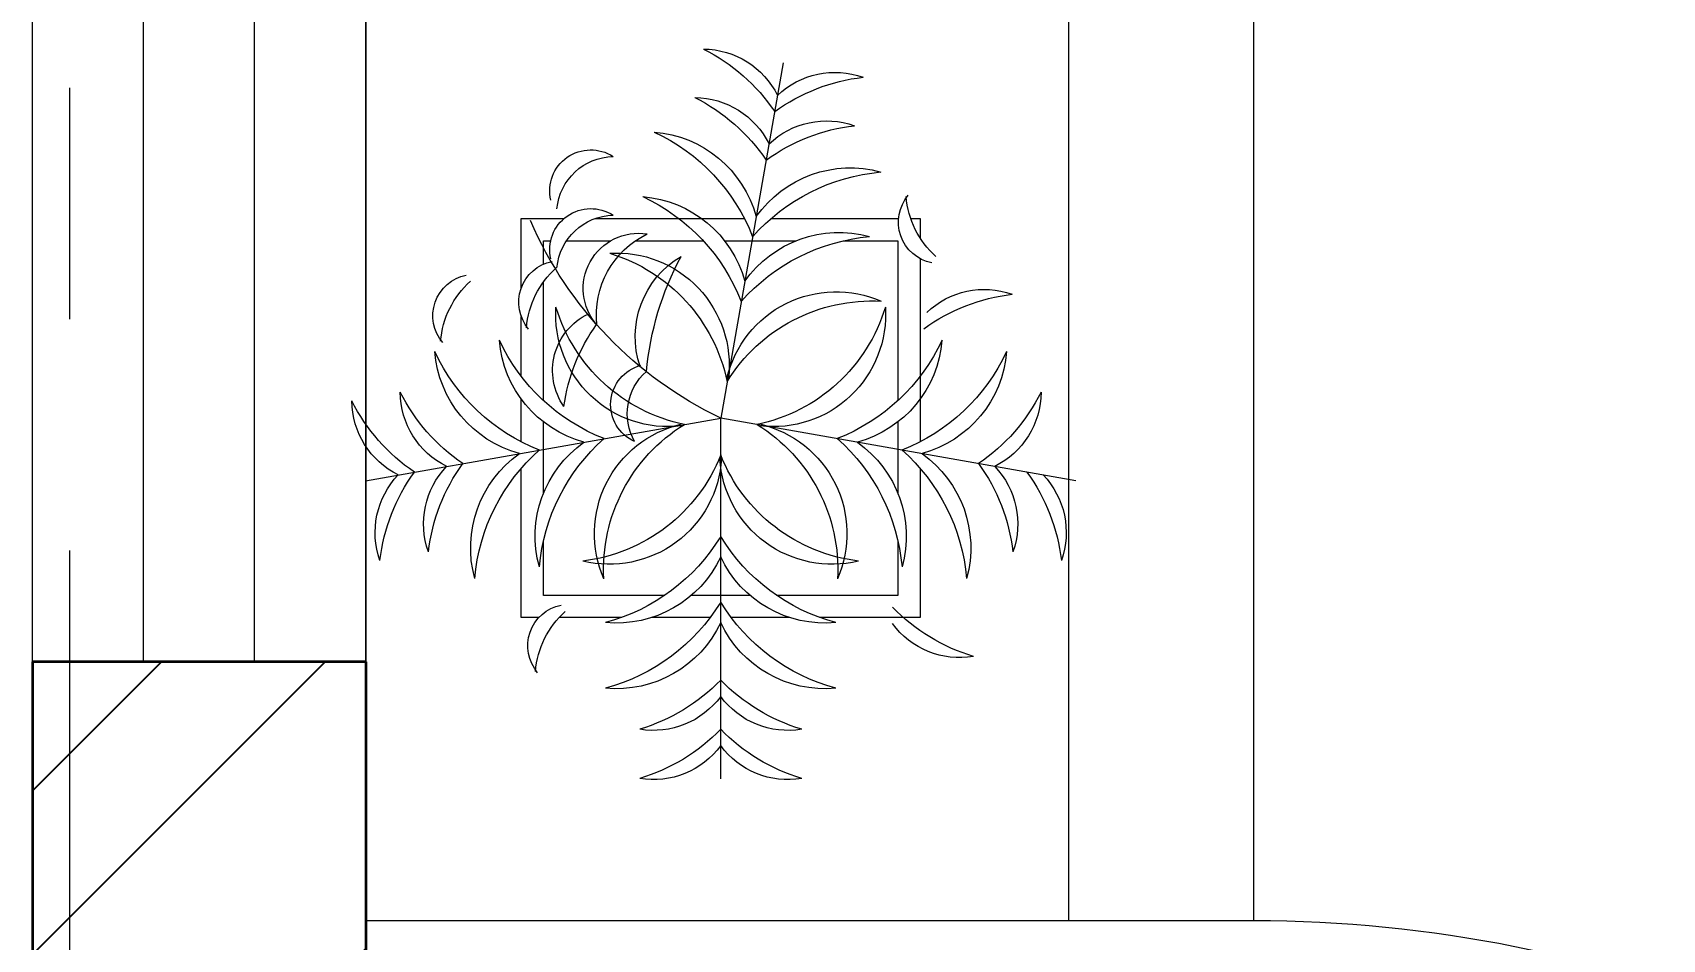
# Model space of a CAD drawing. Header units: inches. Extents: x 17146 to 31738, y -8920 to -2452.
# Drawn here: x 26841.44 to 26885.48, y -5123.98 to -5099.49 of the extents above; entities that cross this region are included whole.
import ezdxf

# ---------------------------------------------------------------- set-up
doc = ezdxf.new("R2010")
doc.units = ezdxf.units.IN
doc.header["$LTSCALE"] = 25
doc.header["$MEASUREMENT"] = 0
doc.header["$PDMODE"] = 3
doc.linetypes.add('CENTER', pattern=[2, 1.25, -0.25, 0.25, -0.25])
doc.layers.get('Defpoints').update_dxf_attribs({"color": 251})
doc.layers.add('A-HATCH', color=7, linetype='Continuous')
for name, color, linetype, lineweight in [('A_Grid Name', 216, 'Continuous', 5), ('Center line', 252, 'CENTER', 20), ('Column', 130, 'Continuous', 35), ('Dim-external', 151, 'Continuous', 9), ('Door-window', 40, 'Continuous', 15), ('plants', 105, 'Continuous', 18), ('sill', 30, 'Continuous', 20), ('Wall-Section', 6, 'Continuous', 35)]:
    doc.layers.add(name, color=color, linetype=linetype, lineweight=lineweight)
doc.styles.add('int text 1in-8ft', font='trebuc.ttf', dxfattribs={"height": 7})
doc.dimstyles.new('dim 1in-8ft', dxfattribs={"dimtxt": 7, "dimasz": 2, "dimexe": 6, "dimexo": 6, "dimgap": 1, "dimtad": 1, "dimdec": 0, "dimzin": 0, "dimdsep": 46, "dimlunit": 4, "dimtxsty": 'int text 1in-8ft', "dimblk": 'DOT', "dimcen": 4, "dimdle": 6, "dimclrt": 7, "dimadec": 0, "dimazin": 0, "dimtfac": 1, "dimtdec": 0, "dimtofl": 0, "dimtmove": 0, "dimatfit": 3, "dimfxl": 6, "dimfxlon": 1, "dimtolj": 1, "dimtzin": 0, "dimarcsym": 0})
doc.dimstyles.new('dim 1in-8ft c-c', dxfattribs={"dimtxt": 7, "dimasz": 2, "dimexe": 6, "dimexo": 6, "dimgap": 1, "dimtad": 1, "dimdec": 0, "dimzin": 0, "dimdsep": 46, "dimlunit": 4, "dimtxsty": 'int text 1in-8ft', "dimblk": 'DOT', "dimcen": 4, "dimdle": 6, "dimclrt": 7, "dimadec": 0, "dimazin": 0, "dimtfac": 1, "dimtdec": 0, "dimtofl": 0, "dimtmove": 0, "dimatfit": 3, "dimfxl": 6, "dimfxlon": 1, "dimtolj": 1, "dimtzin": 0, "dimarcsym": 0})

# ---------------------------------------------------------------- blocks, each defined once
blk = doc.blocks.new('F2')
at = {"color": 0}
for p in [(0, 1.1629), (-1.1452, 0.2019), (1.1452, 0.2019), (0.2019, -1.1452)]:
    blk.add_line(p, (0, 0), dxfattribs=at)
for points in [[(-0.5859, 0.6429), (-0.6429, 0.6429), (-0.6429, 0.1622)], [(-0.3191, 0.6429), (-0.5209, 0.6429)], [(-0.0337, 0.6429), (-0.2219, 0.6429)], [(0.2219, 0.6429), (0.0337, 0.6429)], [(0.6429, 0.1622), (0.6429, 0.6429), (0.3191, 0.6429)], [(-0.1801, 0.5714), (-0.5714, 0.5714), (-0.5714, 0.395)], [(0.0943, 0.5714), (-0.0943, 0.5714)], [(0.5714, 0.395), (0.5714, 0.5714), (0.1801, 0.5714)], [(-0.5714, 0.243), (-0.5714, 0.0125)], [(0.5714, 0.0125), (0.5714, 0.243)], [(-0.6429, 0.0764), (-0.6429, -0.061)], [(0.6429, -0.5141), (0.6429, 0.0764)], [(-0.5714, -0.0562), (-0.5714, -0.4388)], [(0.395, -0.5714), (0.5714, -0.5714), (0.5714, -0.0562)], [(-0.6429, -0.1344), (-0.6429, -0.327)], [(-0.6429, -0.4199), (-0.6429, -0.6429), (-0.5053, -0.6429)], [(-0.5714, -0.4958), (-0.5714, -0.5714), (-0.5481, -0.5714)], [(-0.497, -0.5714), (-0.3545, -0.5714)], [(-0.2749, -0.5714), (-0.0562, -0.5714)], [(0.0125, -0.5714), (0.243, -0.5714)], [(0.613, -0.6429), (0.6429, -0.6429), (0.6429, -0.5809)], [(-0.4054, -0.6429), (0.0764, -0.6429)], [(0.1622, -0.6429), (0.5736, -0.6429)]]:
    blk.add_lwpolyline(points)
for centre, radius, start, end in [((-0.2163, 0.897), 0.2684, 36.29, 99.6243), ((-0.434, 0.5827), 0.6041, 44.0763, 73.3794), ((0.2163, 0.897), 0.2684, 80.3757, 143.71), ((0.434, 0.5827), 0.6041, 106.6206, 135.9237), ((-0.2163, 0.7383), 0.2684, 36.29, 99.6243), ((-0.434, 0.4241), 0.6041, 44.0763, 73.3794), ((0.2163, 0.7383), 0.2684, 80.3757, 143.71), ((0.434, 0.4241), 0.6041, 106.6206, 135.9237), ((-0.3362, 0.5007), 0.3717, 25.2489, 95.3937), ((-0.5321, 0.2687), 0.6232, 31.3712, 75.0366), ((0.3362, 0.5007), 0.3717, 84.6063, 154.7511), ((0.5321, 0.2687), 0.6232, 104.9634, 148.6288), ((-0.4883, 0.7343), 0.1338, 139.742, 258.7475), ((-0.3071, 0.8401), 0.2909, 184.618, 228.2106), ((0.7702, 0.5035), 0.2684, 80.3757, 143.71), ((0.9879, 0.1892), 0.6041, 106.6206, 135.9237), ((-0.3362, 0.2891), 0.3717, 25.2489, 95.3937), ((-0.5321, 0.0572), 0.6232, 31.3712, 75.0366), ((0.3362, 0.2891), 0.3717, 84.6063, 154.7511), ((0.5321, 0.0572), 0.6232, 104.9634, 148.6288), ((-0.4347, 0.4181), 0.3717, 164.6063, 234.7511), ((-0.1723, 0.5706), 0.6232, 184.9634, 228.6288), ((-0.2264, 0.3813), 0.3717, 164.6063, 234.7511), ((0.0361, 0.5339), 0.6232, 184.9634, 228.6288), ((-0.0448, 0.3725), 0.3624, 156.3654, 256.5741), ((0.1706, 0.4873), 0.5482, 176.8122, 238.3335), ((-0.1706, 0.4873), 0.5482, 301.6665, 3.1878), ((0.0448, 0.3725), 0.3624, 283.4259, 23.6346), ((-0.0361, 0.5339), 0.6232, 311.3712, 355.0366), ((0.2264, 0.3813), 0.3717, 305.2489, 15.3937), ((0.1723, 0.5706), 0.6232, 311.3712, 355.0366), ((0.4347, 0.4181), 0.3717, 305.2489, 15.3937), ((-0.8458, 0.3688), 0.2684, 160.3757, 223.71), ((-0.4985, 0.5286), 0.6041, 186.6206, 215.9237), ((-0.6896, 0.3413), 0.2684, 160.3757, 223.71), ((-0.3423, 0.5011), 0.6041, 186.6206, 215.9237), ((-0.359, 0.1088), 0.3624, 3.4259, 103.6346), ((-0.5095, -0.0834), 0.5482, 21.6665, 83.1878), ((0.359, 0.1088), 0.3624, 76.3654, 176.5741), ((0.5095, -0.0834), 0.5482, 96.8122, 158.3335), ((0.3423, 0.5011), 0.6041, 324.0763, 353.3794), ((0.6896, 0.3413), 0.2684, 316.29, 19.6243), ((0.4985, 0.5286), 0.6041, 324.0763, 353.3794), ((0.8458, 0.3688), 0.2684, 316.29, 19.6243), ((-0.9209, -0.0573), 0.2684, 116.29, 179.6243), ((-0.6492, -0.3262), 0.6041, 124.0763, 153.3794), ((-0.7647, -0.0848), 0.2684, 116.29, 179.6243), ((-0.493, -0.3538), 0.6041, 124.0763, 153.3794), ((-0.5515, -0.2442), 0.3717, 105.2489, 175.3937), ((0.5515, -0.2442), 0.3717, 4.6063, 74.7511), ((0.493, -0.3538), 0.6041, 26.6206, 55.9237), ((0.7647, -0.0848), 0.2684, 0.3757, 63.71), ((-0.357, -0.4773), 0.6232, 111.3712, 155.0366), ((-0.3431, -0.2809), 0.3717, 105.2489, 175.3937), ((-0.1487, -0.5141), 0.6232, 111.3712, 155.0366), ((-0.2239, -0.0436), 0.1309, 114.2257, 255.1279), ((-0.1198, -0.0137), 0.1814, 150.4398, 228.6694), ((0.1487, -0.5141), 0.6232, 24.9634, 68.6288), ((0.3431, -0.2809), 0.3717, 4.6063, 74.7511), ((0.357, -0.4773), 0.6232, 24.9634, 68.6288), ((0.5404, -1.1341), 1.2563, 115.4772, 156.6585), ((-0.1695, -0.3347), 0.3624, 83.4259, 183.6346), ((-0.0063, -0.5162), 0.5482, 101.6665, 163.1878), ((0.0063, -0.5162), 0.5482, 16.8122, 78.3335), ((0.1695, -0.3347), 0.3624, 356.3654, 96.5741), ((-0.34, -0.1531), 0.2021, 144.9865, 244.4034), ((0.0708, 0.0396), 0.5814, 187.5759, 215.8942), ((-0.5162, -0.0063), 0.5482, 286.8122, 348.3335), ((-0.3347, -0.1695), 0.3624, 266.3654, 6.5741), ((0.7384, -0.0575), 0.9823, 185.4007, 208.139), ((0.3725, -0.0448), 0.3624, 193.4259, 293.6346), ((0.4873, 0.1706), 0.5482, 211.6665, 273.1878), ((0.0256, -0.2616), 0.3012, 161.4477, 239.3672), ((-0.7943, -0.3297), 0.1338, 139.742, 258.7475), ((-0.6132, -0.2239), 0.2909, 184.618, 228.2106), ((-0.5174, -0.3734), 0.1338, 139.742, 258.7475), ((-0.3363, -0.2676), 0.2909, 184.618, 228.2106), ((-0.2651, -0.4174), 0.1781, 138.8744, 278.9763), ((-0.1104, -0.3319), 0.2906, 173.7536, 244.097), ((1.0096, 0.2011), 0.6041, 234.0763, 263.3794), ((0.8498, -0.1462), 0.2684, 226.29, 289.6243), ((-0.5141, -0.1487), 0.6232, 294.9634, 338.6288), ((0.5339, 0.0361), 0.6232, 221.3712, 265.0366), ((-0.2809, -0.3431), 0.3717, 274.6063, 344.7511), ((0.3813, -0.2264), 0.3717, 215.2489, 285.3937), ((-0.4188, -0.5424), 0.1326, 167.0577, 302.8533), ((-0.3425, -0.4677), 0.1862, 185.1845, 268.654), ((0.7069, -0.6316), 0.1338, 101.2525, 220.258), ((0.8881, -0.7374), 0.2909, 131.7894, 175.382), ((-0.4773, -0.357), 0.6232, 294.9634, 338.6288), ((0.5706, -0.1723), 0.6232, 221.3712, 265.0366), ((-0.3425, -0.6571), 0.1862, 185.1845, 268.654), ((-0.2442, -0.5515), 0.3717, 274.6063, 344.7511), ((0.4181, -0.4347), 0.3717, 215.2489, 285.3937), ((-0.4188, -0.7319), 0.1326, 167.0577, 302.8533), ((-0.3538, -0.493), 0.6041, 296.6206, 325.9237), ((0.5011, -0.3423), 0.6041, 234.0763, 263.3794), ((-0.0848, -0.7647), 0.2684, 270.3757, 333.71), ((0.3413, -0.6896), 0.2684, 226.29, 289.6243), ((-0.3262, -0.6492), 0.6041, 296.6206, 325.9237), ((0.5286, -0.4985), 0.6041, 234.0763, 263.3794), ((-0.0573, -0.9209), 0.2684, 270.3757, 333.71), ((0.3688, -0.8458), 0.2684, 226.29, 289.6243)]:
    blk.add_arc(centre, radius, start, end, dxfattribs=at)
blk = doc.blocks.new('grid')
at = {"layer": 'Center line'}
blk.add_line((506, 115), (506, -429.63), dxfattribs=at)
blk = doc.blocks.new('_Dot')
at = {"color": 0, "linetype": 'ByBlock', "lineweight": -2}
blk.add_line((-0.5, 0), (-1, 0), dxfattribs=at)
at = {"color": 0, "linetype": 'ByBlock', "const_width": 0.5}
blk.add_lwpolyline([(-0.25, 0, 1), (0.25, 0, 1)], format="xyb", close=True, dxfattribs=at)
blk = doc.blocks.new('*D278')
at = {"layer": 'Defpoints', "color": 0, "transparency": 16777216}
for p in [(26842.438, -5029.48), (26850.438, -5179.48), (27060.865, -5179.48)]:
    blk.add_point(p, dxfattribs=at)
at = {"layer": 'Dim-external', "color": 0, "lineweight": -2, "transparency": 16777216}
for p, q in [((27054.865, -5029.48), (27066.865, -5029.48)), ((27060.865, -5031.48), (27060.865, -5177.48)), ((27054.865, -5179.48), (27066.865, -5179.48))]:
    blk.add_line(p, q, dxfattribs=at)
at = {"layer": 'Dim-external', "color": 0, "lineweight": -2, "transparency": 16777216, "xscale": 2, "yscale": 2, "zscale": 2}
for p, rotation in [((27060.865, -5029.48), 90), ((27060.865, -5179.48), 270)]:
    blk.add_blockref('_Dot', p, dxfattribs=dict(at, rotation=rotation))
at = {"layer": 'Dim-external', "color": 7, "transparency": 16777216, "insert": (27056.292, -5103.48), "char_height": 7, "attachment_point": 5, "rotation": 90, "style": 'int text 1in-8ft'}
blk.add_mtext('\\A1;12\'-6"c/c', dxfattribs=at)
blk = doc.blocks.new('*D291')
at = {"layer": 'Defpoints', "color": 0, "transparency": 16777216}
for p in [(26909.438, -5105.48), (26841.438, -5116.48), (27035.438, -5116.48)]:
    blk.add_point(p, dxfattribs=at)
at = {"layer": 'Dim-external', "color": 0, "lineweight": -2, "transparency": 16777216}
for p, q in [((27048.938, -5100.993), (27048.938, -5087.048)), ((27035.438, -5110.98), (27048.938, -5100.993)), ((27029.438, -5105.48), (27041.438, -5105.48)), ((27035.438, -5107.48), (27035.438, -5114.48)), ((27029.438, -5116.48), (27041.438, -5116.48))]:
    blk.add_line(p, q, dxfattribs=at)
at = {"layer": 'Dim-external', "color": 0, "lineweight": -2, "transparency": 16777216, "xscale": 2, "yscale": 2, "zscale": 2}
for p, rotation in [((27035.438, -5105.48), 90), ((27035.438, -5116.48), 270)]:
    blk.add_blockref('_Dot', p, dxfattribs=dict(at, rotation=rotation))
at = {"layer": 'Dim-external', "color": 7, "transparency": 16777216, "insert": (27044.438, -5094.021), "char_height": 7, "attachment_point": 5, "rotation": 90, "style": 'int text 1in-8ft'}
blk.add_mtext('\\A1;11"', dxfattribs=at)
blk = doc.blocks.new('*D292')
at = {"layer": 'Defpoints', "color": 0, "transparency": 16777216}
for p in [(26841.438, -5116.48), (26850.438, -5135.48), (27035.438, -5135.48)]:
    blk.add_point(p, dxfattribs=at)
at = {"layer": 'Dim-external', "color": 0, "lineweight": -2, "transparency": 16777216}
for p, q in [((27029.438, -5116.48), (27041.438, -5116.48)), ((27035.438, -5118.48), (27035.438, -5133.48)), ((27035.438, -5125.98), (27053.48, -5126.999)), ((27053.48, -5126.999), (27053.48, -5146.03)), ((27029.438, -5135.48), (27041.438, -5135.48))]:
    blk.add_line(p, q, dxfattribs=at)
at = {"layer": 'Dim-external', "color": 0, "lineweight": -2, "transparency": 16777216, "xscale": 2, "yscale": 2, "zscale": 2}
for p, rotation in [((27035.438, -5116.48), 90), ((27035.438, -5135.48), 270)]:
    blk.add_blockref('_Dot', p, dxfattribs=dict(at, rotation=rotation))
at = {"layer": 'Dim-external', "color": 7, "transparency": 16777216, "insert": (27048.98, -5136.514), "char_height": 7, "attachment_point": 5, "rotation": 90, "style": 'int text 1in-8ft'}
blk.add_mtext('\\A1;1\'-7"', dxfattribs=at)
blk = doc.blocks.new('BP1')
at = {"layer": 'A_Grid Name'}
blk.add_line((551, 0), (551, -328.844), dxfattribs=at)

msp = doc.modelspace()

# ---------------------------------------------------------------- hatches: boundary and pattern name
at = {"layer": 'A-HATCH'}
h = msp.add_hatch(dxfattribs=at)
h.set_pattern_fill('ANSI32', color=256, scale=25, style=0)
h.set_pattern_definition([(45, (21802.997, -5239.595), (-6.629126, 6.629126), []), (45, (21807.416, -5239.595), (-6.629126, 6.629126), [])])
h.paths.add_polyline_path([(26850.438, -5116.48), (26841.438, -5116.48), (26841.438, -5135.48), (26850.438, -5135.48)])

# ---------------------------------------------------------------- linework, layer by layer
at = {"layer": 'Door-window'}
for p, q in [((26844.438, -5116.48), (26844.438, -5044.48)), ((26847.438, -5116.48), (26847.438, -5044.48))]:
    msp.add_line(p, q, dxfattribs=at)
at = {"layer": 'sill'}
for p, q in [((26869.438, -5123.48), (26869.438, -5026.48)), ((26874.438, -5123.48), (26874.438, -5026.48)), ((26841.438, -5116.48), (26841.438, -5044.48)), ((26850.438, -5116.48), (26850.438, -5044.48))]:
    msp.add_line(p, q, dxfattribs=at)
msp.add_lwpolyline([(26910.438, -5173.48), (26910.438, -5159.48, 0.414214), (26874.438, -5123.48), (26850.438, -5123.48)], format="xyb", dxfattribs=at)
at = {"layer": 'Wall-Section'}
for p, q in [((26841.438, -5116.48), (26841.438, -5135.48)), ((26850.438, -5116.48), (26841.438, -5116.48)), ((26850.438, -5116.48), (26850.438, -5135.48))]:
    msp.add_line(p, q, dxfattribs=at)

# ---------------------------------------------------------------- block references
at = {"layer": 'A_Grid Name'}
msp.add_blockref('BP1', (26299.438, -5021.48), dxfattribs=at)
at = {"layer": 'Column'}
msp.add_blockref('grid', (26336.438, -5028.48), dxfattribs=at)
at = {"layer": 'plants', "xscale": -8.379762038667739, "yscale": 8.379762038667739, "zscale": 8.379762038667739, "rotation": 180}
msp.add_blockref('F2', (26860.031, -5109.899), dxfattribs=at)

# ---------------------------------------------------------------- dimensions: what is measured, and where the dimension line sits
at = {"layer": 'Dim-external'}
for base, p1, p2, dimstyle, override, picture, middle in [((27060.865, -5179.48), (26842.438, -5029.48), (26850.438, -5179.48), 'dim 1in-8ft c-c', {"dimpost": 'c/c'}, '*D278', (27060.865, -5103.48)), ((27035.438, -5116.48), (26909.438, -5105.48), (26841.438, -5116.48), 'dim 1in-8ft', {"dimtmove": 1}, '*D291', (27048.938, -5099.993)), ((27035.438, -5135.48), (26841.438, -5116.48), (26850.438, -5135.48), 'dim 1in-8ft', {"dimtmove": 1}, '*D292', (27053.48, -5127.999))]:
    dim = msp.add_linear_dim(base=base, p1=p1, p2=p2, angle=90, dimstyle=dimstyle, override=override, dxfattribs=at)
    dim.commit()
    dim.dimension.update_dxf_attribs({"geometry": picture, "text_midpoint": middle, "dimtype": 160})

doc.saveas('drawing.dxf')
